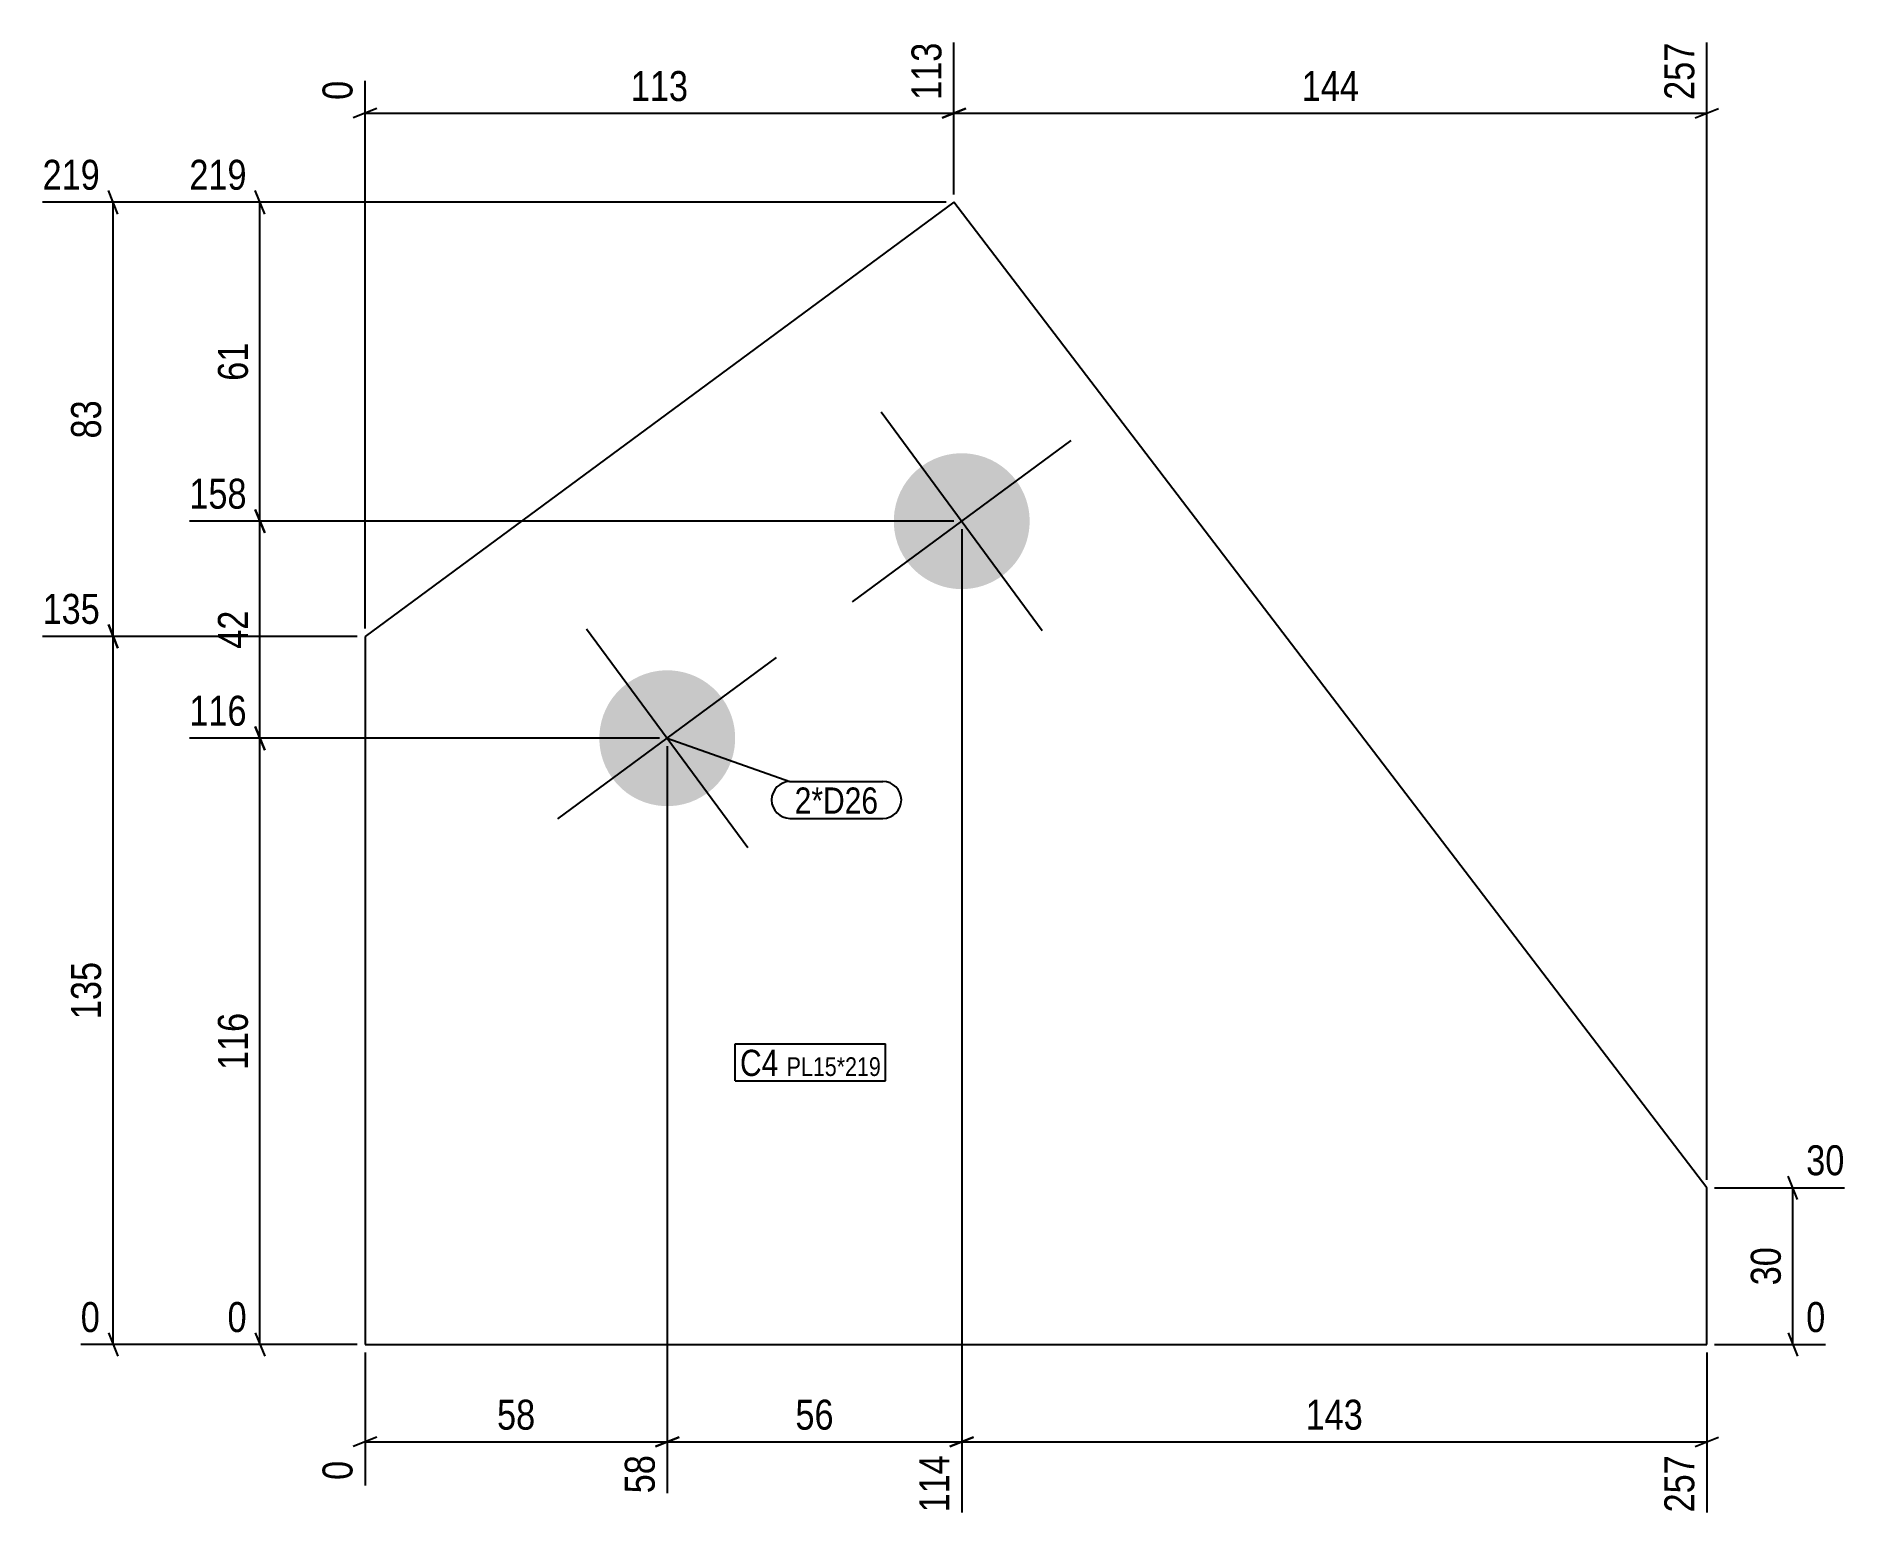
# Model space of a CAD drawing. Header units: millimetres. Extents: x 3 to 351, y 3 to 287.
import ezdxf

# ---------------------------------------------------------------- set-up
doc = ezdxf.new("R2010")
doc.units = ezdxf.units.MM
for name, color, linetype in [('MÅLSÆTNING', 7, 'Continuous'), ('STÅL', 7, 'Continuous'), ('TEKST', 7, 'Continuous')]:
    doc.layers.add(name, color=color, linetype=linetype)
doc.styles.add('Arial Narrow', font='ARIALN.TTF', dxfattribs={"height": 0.2})

msp = doc.modelspace()

# ---------------------------------------------------------------- hatches: boundary and pattern name
at = {"layer": 'STÅL', "linetype": 'Continuous'}
for points in [[(190.86, 201.88, -1), (169.93, 186.45, -1)], [(134.51, 160.35, -1), (113.58, 144.92, -1)]]:
    msp.add_hatch(color=3, dxfattribs=at).paths.add_polyline_path(points)

# ---------------------------------------------------------------- linework, layer by layer
at = {"layer": 'MÅLSÆTNING', "color": 7, "linetype": 'Continuous'}
for p, q in [((178.91, 256.68), (178.91, 285.74)), ((178.91, 256.68), (178.91, 285.74)), ((322.98, 68.12), (322.98, 285.74)), ((66.21, 173.62), (66.21, 278.43)), ((68.46, 273.12), (63.96, 271.32)), ((66.21, 272.22), (178.91, 272.22)), ((181.16, 273.12), (176.66, 271.32)), ((176.66, 271.32), (181.16, 273.12)), ((178.91, 272.22), (322.98, 272.22)), ((320.73, 271.32), (325.23, 273.12)), ((18.92, 252.93), (17.12, 257.43)), ((47.01, 252.93), (45.21, 257.43)), ((18.02, 172.12), (18.02, 255.18)), ((177.41, 255.18), (32.59, 255.18)), ((46.11, 194.16), (46.11, 255.18)), ((45.21, 196.41), (47.01, 191.91)), ((47.01, 191.91), (45.21, 196.41)), ((178.9, 194.16), (32.59, 194.16)), ((178.9, 194.16), (32.59, 194.16)), ((46.11, 152.63), (46.11, 194.16)), ((180.4, 192.66), (180.4, 4.5)), ((180.4, 192.66), (180.4, 4.5)), ((17.12, 174.37), (18.92, 169.87)), ((18.92, 169.87), (17.12, 174.37)), ((18.02, 36.62), (18.02, 172.12)), ((45.21, 154.88), (47.01, 150.38)), ((47.01, 150.38), (45.21, 154.88)), ((122.55, 152.63), (32.59, 152.63)), ((122.55, 152.63), (32.59, 152.63)), ((46.11, 36.62), (46.11, 152.63)), ((124.05, 151.13), (124.05, 8.16)), ((124.05, 151.13), (124.05, 8.16)), ((324.48, 66.62), (349.32, 66.62)), ((340.35, 64.37), (338.55, 68.87)), ((339.45, 36.62), (339.45, 66.62)), ((17.12, 38.87), (18.92, 34.37)), ((45.21, 38.87), (47.01, 34.37)), ((338.55, 38.87), (340.35, 34.37)), ((64.71, 36.62), (39.9, 36.62)), ((66.21, 35.12), (66.21, 9.63)), ((322.98, 35.12), (322.98, 4.5)), ((324.48, 36.62), (345.66, 36.62)), ((68.46, 18.92), (63.96, 17.12)), ((66.21, 18.02), (124.05, 18.02)), ((126.3, 18.92), (121.8, 17.12)), ((121.8, 17.12), (126.3, 18.92)), ((124.05, 18.02), (180.4, 18.02)), ((182.65, 18.92), (178.15, 17.12)), ((178.15, 17.12), (182.65, 18.92)), ((180.4, 18.02), (322.98, 18.02)), ((320.73, 17.12), (325.23, 18.92))]:
    msp.add_line(p, q, dxfattribs=at)
at = {"layer": 'STÅL', "color": 2, "linetype": 'Continuous'}
for p, q in [((178.91, 255.18), (66.21, 172.12)), ((322.98, 66.62), (178.91, 255.18)), ((66.21, 172.12), (66.21, 36.62)), ((322.98, 36.62), (322.98, 66.62)), ((66.21, 36.62), (322.98, 36.62))]:
    msp.add_line(p, q, dxfattribs=at)
at = {"layer": 'STÅL', "color": 3, "linetype": 'Continuous'}
for p, q in [((164.97, 215.09), (195.82, 173.24)), ((159.47, 178.74), (201.33, 209.59)), ((108.62, 173.56), (139.47, 131.7)), ((103.12, 137.21), (144.98, 168.06))]:
    msp.add_line(p, q, dxfattribs=at)

# ---------------------------------------------------------------- wipeouts: each hides what was drawn before it
at = {"color": 0}
for points in [[(164.41, 138.2), (164.41, 143.45), (148.43, 143.45), (148.43, 138.2)], [(145.32, 88.01), (145.32, 93.26), (137.97, 93.26), (137.97, 88.01)]]:
    msp.add_wipeout(points, dxfattribs=at).dxf.layer = 'TEKST'

# ---------------------------------------------------------------- next in the draw order: wipeouts: each hides what was drawn before it
at = {"color": 0, "linetype": 'Continuous'}
for points in [[(177.71, 286.94), (169.31, 286.94), (169.31, 273.57), (177.71, 273.57)], [(321.78, 286.94), (313.38, 286.94), (313.38, 273.57), (321.78, 273.57)], [(65.01, 279.63), (56.61, 279.63), (56.61, 273.57), (65.01, 273.57)], [(44.76, 256.38), (44.76, 264.78), (31.39, 264.78), (31.39, 256.38)], [(44.76, 195.36), (44.76, 203.76), (31.39, 203.76), (31.39, 195.36)], [(44.76, 153.83), (44.76, 162.23), (31.39, 162.23), (31.39, 153.83)], [(350.52, 67.82), (350.52, 76.22), (340.8, 76.22), (340.8, 67.82)], [(44.76, 37.82), (44.76, 46.22), (38.7, 46.22), (38.7, 37.82)], [(346.86, 37.82), (346.86, 46.22), (340.8, 46.22), (340.8, 37.82)], [(65.01, 15.58), (56.61, 15.58), (56.61, 9.52), (65.01, 9.52)], [(122.85, 16.67), (114.45, 16.67), (114.45, 6.96), (122.85, 6.96)], [(179.2, 16.67), (170.8, 16.67), (170.8, 3.3), (179.2, 3.3)], [(321.78, 16.67), (313.38, 16.67), (313.38, 3.3), (321.78, 3.3)]]:
    msp.add_wipeout(points, dxfattribs=at).dxf.layer = 'MÅLSÆTNING'
at = {"color": 0}
for points, layer in [([(129.24, 273.35), (129.24, 281.75), (115.87, 281.75), (115.87, 273.35)], 'MÅLSÆTNING'), ([(257.62, 273.35), (257.62, 281.75), (244.26, 281.75), (244.26, 273.35)], 'MÅLSÆTNING'), ([(44.99, 229.53), (36.59, 229.53), (36.59, 219.82), (44.99, 219.82)], 'MÅLSÆTNING'), ([(16.89, 218.5), (8.49, 218.5), (8.49, 208.79), (16.89, 208.79)], 'MÅLSÆTNING'), ([(44.99, 178.26), (36.59, 178.26), (36.59, 168.54), (44.99, 168.54)], 'MÅLSÆTNING'), ([(16.89, 111.05), (8.49, 111.05), (8.49, 97.68), (16.89, 97.68)], 'MÅLSÆTNING'), ([(44.99, 101.31), (36.59, 101.31), (36.59, 87.94), (44.99, 87.94)], 'MÅLSÆTNING'), ([(338.33, 56.47), (329.93, 56.47), (329.93, 46.76), (338.33, 46.76)], 'MÅLSÆTNING'), ([(99.98, 19.14), (99.98, 27.54), (90.27, 27.54), (90.27, 19.14)], 'MÅLSÆTNING'), ([(157.08, 19.14), (157.08, 27.54), (147.37, 27.54), (147.37, 19.14)], 'MÅLSÆTNING'), ([(258.37, 19.14), (258.37, 27.54), (245, 27.54), (245, 19.14)], 'MÅLSÆTNING'), ([(164.41, 138.2), (164.41, 143.45), (148.43, 143.45), (148.43, 138.2)], 'TEKST'), ([(145.32, 88.01), (145.32, 93.26), (137.97, 93.26), (137.97, 88.01)], 'TEKST')]:
    msp.add_wipeout(points, dxfattribs=at).dxf.layer = layer

# ---------------------------------------------------------------- next in the draw order: linework, layer by layer
at = {"layer": 'MÅLSÆTNING', "color": 7, "linetype": 'Continuous'}
for p, q in [((177.41, 255.18), (4.5, 255.18)), ((64.71, 172.12), (4.5, 172.12)), ((64.71, 172.12), (4.5, 172.12)), ((64.71, 36.62), (11.81, 36.62))]:
    msp.add_line(p, q, dxfattribs=at)
at = {"layer": 'TEKST', "color": 7, "linetype": 'Continuous'}
for p, q in [((124.05, 152.63), (147.53, 144.35)), ((147.53, 144.35), (165.31, 144.35)), ((147.53, 137.3), (165.31, 137.3)), ((137.07, 94.16), (165.84, 94.16)), ((137.07, 87.11), (137.07, 94.16))]:
    msp.add_line(p, q, dxfattribs=at)
for centre, radius, start, end in [((147.53, 140.82), 3.52, 90, 270), ((165.31, 140.82), 3.53, 270, 90)]:
    msp.add_arc(centre, radius, start, end, dxfattribs=at)

# ---------------------------------------------------------------- next in the draw order: texts
at = {"layer": 'MÅLSÆTNING', "color": 3, "linetype": 'Continuous', "style": 'Arial Narrow'}
for s, height, p in [('113', 5.727, (176.51, 274.77)), ('257', 5.727, (320.58, 274.77)), ('0', 5.73, (63.81, 274.77)), ('0', 5.73, (63.81, 10.72)), ('58', 5.727, (121.65, 8.16)), ('114', 5.727, (178, 4.5)), ('257', 5.727, (320.58, 4.5))]:
    msp.add_text(s, height=height, rotation=90.0002, dxfattribs=at).set_placement(p)
at = {"layer": 'MÅLSÆTNING', "color": 3, "style": 'Arial Narrow'}
for s, p in [('113', (117.07, 274.55)), ('144', (245.46, 274.55)), ('58', (91.47, 20.34)), ('56', (148.57, 20.34)), ('143', (246.2, 20.34))]:
    msp.add_text(s, height=5.727, dxfattribs=at).set_placement(p)
at = {"layer": 'MÅLSÆTNING', "color": 3, "linetype": 'Continuous', "style": 'Arial Narrow'}
for s, height, p in [('219', 5.727, (32.59, 257.58)), ('158', 5.727, (32.59, 196.56)), ('116', 5.727, (32.59, 155.03)), ('30', 5.727, (342, 69.02)), ('0', 5.73, (39.9, 39.02)), ('0', 5.73, (342, 39.02))]:
    msp.add_text(s, height=height, dxfattribs=at).set_placement(p)
at = {"layer": 'MÅLSÆTNING', "color": 3, "style": 'Arial Narrow'}
for s, p in [('61', (43.79, 221.02)), ('83', (15.69, 209.99)), ('42', (43.79, 169.74)), ('135', (15.69, 98.88)), ('116', (43.79, 89.14)), ('30', (337.13, 47.96))]:
    msp.add_text(s, height=5.727, rotation=90.0002, dxfattribs=at).set_placement(p)
at = {"layer": 'TEKST', "color": 3, "style": 'Arial Narrow'}
for s, p in [('2*D26', (148.43, 138.2)), ('C4', (137.97, 88.01))]:
    msp.add_text(s, height=5.011, dxfattribs=at).set_placement(p)

# ---------------------------------------------------------------- next in the draw order: wipeouts: each hides what was drawn before it
at = {"color": 0}
msp.add_wipeout([(164.94, 88.01), (164.94, 91.76), (146.9, 91.76), (146.9, 88.01)], dxfattribs=at).dxf.layer = 'TEKST'

# ---------------------------------------------------------------- next in the draw order: wipeouts: each hides what was drawn before it
at = {"color": 0, "linetype": 'Continuous'}
for points in [[(16.67, 256.38), (16.67, 264.78), (3.3, 264.78), (3.3, 256.38)], [(16.67, 173.32), (16.67, 181.72), (3.3, 181.72), (3.3, 173.32)], [(16.67, 37.82), (16.67, 46.22), (10.61, 46.22), (10.61, 37.82)]]:
    msp.add_wipeout(points, dxfattribs=at).dxf.layer = 'MÅLSÆTNING'
at = {"color": 0}
msp.add_wipeout([(164.94, 88.01), (164.94, 91.76), (146.9, 91.76), (146.9, 88.01)], dxfattribs=at).dxf.layer = 'TEKST'

# ---------------------------------------------------------------- next in the draw order: linework, layer by layer
at = {"layer": 'TEKST', "color": 7, "linetype": 'Continuous'}
for p, q in [((165.84, 87.11), (165.84, 94.16)), ((137.07, 87.11), (165.84, 87.11))]:
    msp.add_line(p, q, dxfattribs=at)

# ---------------------------------------------------------------- next in the draw order: texts
at = {"layer": 'MÅLSÆTNING', "color": 3, "linetype": 'Continuous', "style": 'Arial Narrow'}
for s, height, p in [('219', 5.727, (4.5, 257.58)), ('135', 5.727, (4.5, 174.52)), ('0', 5.73, (11.81, 39.02))]:
    msp.add_text(s, height=height, dxfattribs=at).set_placement(p)
at = {"layer": 'TEKST', "color": 3, "style": 'Arial Narrow'}
msp.add_text('PL15*219', height=3.579, dxfattribs=at).set_placement((146.9, 88.01))

doc.saveas('drawing.dxf')
